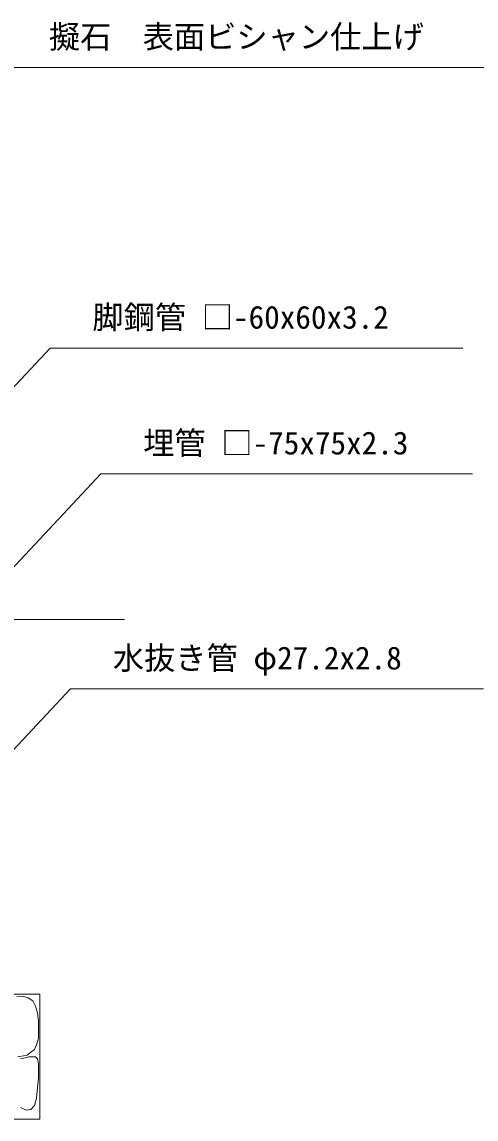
# Model space of a CAD drawing. Units: millimetres at full size, sheet at 1:10; details may follow other scales. Extents: x 0 to 4200, y 0 to 2970.
# Drawn here: x 3166 to 3530, y 838 to 1716 of the extents above; entities that cross this region are included whole.
import ezdxf
from ezdxf.enums import TextEntityAlignment as Align

# ---------------------------------------------------------------- set-up
doc = ezdxf.new("R2010")
doc.units = ezdxf.units.MM
doc.header["$LTSCALE"] = 10
doc.layers.add('D-STR', color=1, linetype='Continuous', lineweight=13)
doc.layers.add('D-STR-HTXT', color=7, linetype='Continuous', lineweight=13)
doc.styles.add('ＭＳ ゴシック', font='')
doc.styles.get('ＭＳ ゴシック').set_extended_font_data('MS Gothic')

msp = doc.modelspace()

# ---------------------------------------------------------------- linework, layer by layer
at = {"layer": 'D-STR'}
for p, q in [((2531.42, 1237.64), (3248.32, 1237.64)), ((3162.08, 935.39), (3166.58, 936.14)), ((3166.58, 936.14), (3171.08, 934.64)), ((3171.08, 934.64), (3174.83, 932.39)), ((3174.83, 932.39), (3177.08, 927.89)), ((3177.08, 927.89), (3178.58, 922.64)), ((3178.58, 922.64), (3179.33, 915.89)), ((3179.33, 915.89), (3179.33, 908.39)), ((3179.33, 908.39), (3179.33, 902.39)), ((3177.83, 897.14), (3176.33, 893.39)), ((3179.33, 902.39), (3177.83, 897.14)), ((3167.33, 888.14), (3162.83, 887.39)), ((3170.33, 888.89), (3167.33, 888.14)), ((3171.83, 887.39), (3168.83, 886.64)), ((3173.33, 891.14), (3170.33, 888.89)), ((3174.08, 887.39), (3171.83, 887.39)), ((3176.33, 893.39), (3173.33, 891.14)), ((3176.33, 887.39), (3174.08, 887.39)), ((3177.08, 887.39), (3176.33, 887.39)), ((3178.58, 885.89), (3177.08, 887.39)), ((3168.83, 886.64), (3165.08, 885.89)), ((3179.33, 882.14), (3178.58, 885.89)), ((3179.33, 877.64), (3179.33, 882.14)), ((3178.58, 862.64), (3179.33, 870.89)), ((3179.33, 870.89), (3179.33, 877.64)), ((3177.83, 854.39), (3178.58, 862.64)), ((3176.33, 848.39), (3177.83, 854.39)), ((3165.08, 846.89), (3169.58, 844.64)), ((3169.58, 844.64), (3173.33, 845.39)), ((3173.33, 845.39), (3176.33, 848.39))]:
    msp.add_line(p, q, dxfattribs=at)
msp.add_lwpolyline([(2730.58, 937.64), (2680.58, 937.64), (2680.58, 837.64), (3180.58, 837.64), (3180.58, 937.64), (3130.58, 937.64)], dxfattribs=at)
at = {"layer": 'D-STR-HTXT'}
for points in [[(2999.63, 1519.08), (3153.87, 1679.41), (3178.87, 1679.41), (3565.93, 1679.41)], [(2927.45, 1175.57), (3188.7, 1454.85), (3213.7, 1454.85), (3519.03, 1454.85)], [(2968.1, 1074.88), (3229.35, 1354.16), (3254.35, 1354.16), (3526.68, 1354.16)], [(2943.78, 902.77), (3205.02, 1182.05), (3230.02, 1182.05), (3535.48, 1182.05)]]:
    msp.add_lwpolyline(points, dxfattribs=at)

# ---------------------------------------------------------------- texts
at = {"layer": 'D-STR-HTXT', "style": 'ＭＳ ゴシック'}
for s, p in [('擬石\u3000表面ビシャン仕上げ', (3187.75, 1713.29)), ('脚鋼管 □-60x60x3.2', (3222.57, 1488.73)), ('埋管 □-75x75x2.3', (3263.23, 1388.04)), ('水抜き管 φ27.2x2.8', (3238.9, 1215.93))]:
    msp.add_text(s, height=18.33, dxfattribs=at).set_placement(p, align=Align.TOP_LEFT)

doc.saveas('drawing.dxf')
